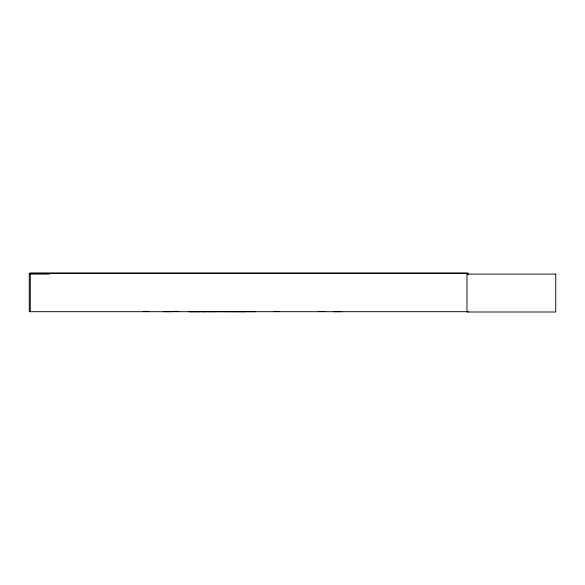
<?xml version="1.0" encoding="UTF-8"?>
<svg xmlns="http://www.w3.org/2000/svg" width="585" height="585" viewBox="0 0 585 585"><rect width="100%" height="100%" fill="white"/><g stroke="black" fill="none" stroke-linecap="round" stroke-linejoin="round"><path stroke-width="0.88" d="M273.414 311.374L279.103 311.644M333.552 311.681L341.435 311.681M243.711 311.681L243.323 311.673M215.295 311.681L214.951 311.681M145.76 311.644L146.162 311.615M244.391 311.673L224.421 311.6M234.102 311.673L234.585 311.6M196.267 311.556L196.801 311.695M197.993 311.556L198.388 311.542M202.213 311.578L202.593 311.695M202.483 311.556L202.154 311.681M206.337 311.556L206.717 311.556M207.902 311.688L208.326 311.52M208.194 311.681L208.596 311.695M209.364 311.666L209.379 311.681M211.989 311.681L212.691 311.666L212.267 311.681M213.759 311.673L213.986 311.681M214.987 311.52L214.651 311.666L215.039 311.52M221.737 311.644L221.7 311.586M196.129 311.681L196.531 311.688M197.854 311.681L198.249 311.688M203.624 311.688L204.348 311.666L203.88 311.681M144.21 311.681L144.597 311.651M466.991 273.385L29.25 273.385L29.25 311.695L468.38 311.695M29.25 274.094L49.315 274.094M163.771 311.534L170.879 311.542M221.978 311.52L189.13 311.695M163.778 311.673L170.871 311.673M188.97 311.673L254.994 311.681M324.953 311.615L318.298 311.374M468.022 274.789L468.022 272.99L30.281 272.99L30.281 311.695M178.798 311.374L173.109 311.374M148.882 311.374L143.201 311.374M215.909 311.52L216.304 311.666L215.909 311.52M555.75 274.094L466.991 274.094L466.991 312.01L555.75 312.01L555.75 274.094"/></g></svg>
